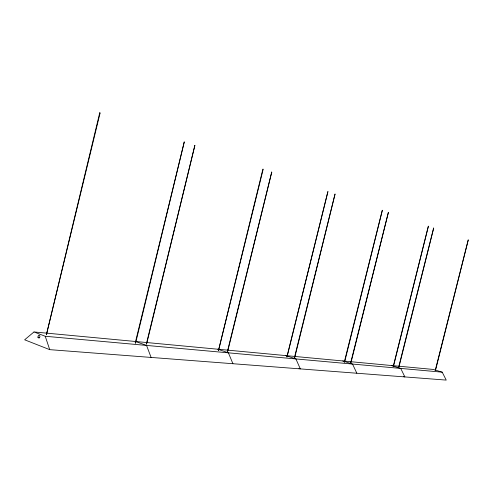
<?xml version="1.0" encoding="UTF-8"?>
<svg xmlns="http://www.w3.org/2000/svg" width="493" height="493" viewBox="0 0 493 493"><rect width="100%" height="100%" fill="white"/><g stroke="black" fill="none" stroke-linecap="round" stroke-linejoin="round"><path stroke-width="0.74" d="M99.703 112.909L46.404 334.747L100.097 113.026L99.654 112.915L100.073 113.026M135.236 342.888L184.246 142.015L135.637 342.98L135.242 342.9L135.63 342.986M146.735 343.985L146.372 343.923L194.803 145.651L146.618 343.997M263.188 169.21L218.473 350.609L262.898 169.117M227.427 351.386L271.729 172.137L227.667 351.466M286.889 356.901L327.937 191.5L287.012 356.932M294.438 357.567L335.067 193.965L294.715 357.635M344.268 362.164L382.328 210.234L344.564 362.238M350.683 362.756L388.392 212.323L350.942 362.811M393.174 366.675L428.392 226.114L393.371 366.724M398.646 367.18L433.692 227.932L398.886 367.242M435.208 370.551L468.264 239.838L435.448 370.607M33.98 331.955L24.65 339.8L49.707 349.648L446.22 380.097L442.221 372.178L433.261 369.442L33.98 331.955L45.239 336.263L442.221 372.178M218.325 350.548L218.676 350.628M184.462 142.095L184.111 142.002M38.152 337.699L39.502 337.816M195.012 145.725L194.667 145.638M271.495 172.088L271.828 172.18M46.508 334.704L46.465 334.759M391.368 365.51L400.729 368.425L404.87 376.923L403.434 376.467M342.771 360.95L352.544 364.068L356.827 373.232M285.718 355.589L295.917 358.941L300.323 368.893L298.906 368.419M217.795 349.21L228.413 352.834L232.918 363.717M135.563 341.495L146.557 345.427L151.098 357.431M37.77 337.15L39.181 337.693M45.239 336.263L49.707 349.648M39.588 337.459A1.368 0.912 -82.7 0 0 39.317 335.191A1.368 0.912 -82.7 0 0 38.09 336.885A1.368 0.912 -82.7 0 0 39.588 337.459"/></g></svg>
